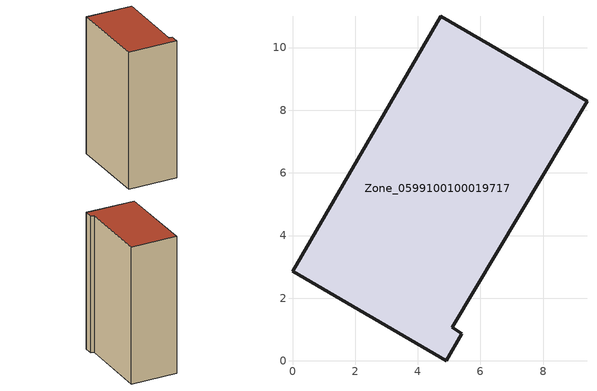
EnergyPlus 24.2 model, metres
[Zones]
Zone_0599100100019717
 floor ground (C_G): 0,2.86 4.73,11 9.4,8.29 5.11,1.07 5.4,0.87 4.9,0 z4.21
 wall outside (C_F): 4.9,0 5.4,0.87 5.11,1.07 9.4,8.29 4.73,11 0,2.86 4.9,0 z4.21:20.25
 roof outside (C_R): 4.73,11 0,2.86 4.9,0 5.4,0.87 5.11,1.07 9.4,8.29 z20.25
[BUILDING]
Pand.0599100100019717: North Axis=0; Terrain=City; Loads Convergence Tolerance Value=0.04; Temperature Convergence Tolerance Value=0.4; Solar Distribution=FullExterior; Maximum Number of Warmup Days=25; Minimum Number of Warmup Days=1
[Site:Location]
Rotterdam.The.Hague.AP_ZH_NLD Design_Conditions: Latitude=51.96; Longitude=4.45; Time Zone=1; Elevation=-4.5
[SITE:GROUNDTEMPERATURE:BUILDINGSURFACE]
18, 18, 18, 18, 18, 18, 18, 18, 18, 18, 18, 18
[MATERIAL] Thermal Absorptance=0.9; Solar Absorptance=0.7; Visible Absorptance=0.7
Name | Roughness | Thickness | Conductivity | Density | Specific Heat
G.TI.2015-2018 | MediumSmooth | 0.15 | 0.0428571 | 540 | 1210
F.TI.2015-2018 | Rough | 0.3 | 0.0666667 | 1920 | 840
R.TI.2015-2018 | MediumRough | 0.2 | 0.0333333 | 1500 | 1000
[CONSTRUCTION]
C_G: G.TI.2015-2018
C_F: F.TI.2015-2018
C_R: R.TI.2015-2018
[ZONE]
Zone_0599100100019717: Type=1; Multiplier=1; Ceiling Height=Autocalculate; Volume=Autocalculate; Floor Area=autocalculate; Part of Total Floor Area=Yes
[ZONEINFILTRATION:DESIGNFLOWRATE]
Infil_Zone_0599100100019717: Zone or ZoneList or Space or SpaceList=Zone_0599100100019717; Schedule=AlwaysOn; Design Flow Rate Calculation Method=Flow/Area; Flow Rate per Floor Area=0.0015; Constant Term Coefficient=1; Temperature Term Coefficient=0; Velocity Term Coefficient=0; Velocity Squared Term Coefficient=0
[HVACTEMPLATE:ZONE:IDEALLOADSAIRSYSTEM]
Zone_0599100100019717: Maximum Heating Supply Air Temperature=50; Minimum Cooling Supply Air Temperature=13; Maximum Heating Supply Air Humidity Ratio=0.0156; Minimum Cooling Supply Air Humidity Ratio=0.0077; Heating Limit=NoLimit; Cooling Limit=NoLimit; Dehumidification Control Type=ConstantSensibleHeatRatio; Cooling Sensible Heat Ratio=0.7; Dehumidification Setpoint=60; Humidification Control Type=None; Humidification Setpoint=30; Outdoor Air Method=None; Outdoor Air Flow Rate per Person=0.00944; Outdoor Air Flow Rate per Zone Floor Area=0; Outdoor Air Flow Rate per Zone=0; Demand Controlled Ventilation Type=None; Outdoor Air Economizer Type=NoEconomizer; Heat Recovery Type=None; Sensible Heat Recovery Effectiveness=0.7; Latent Heat Recovery Effectiveness=0.65
[ZONECONTROL:THERMOSTAT]
ThermostatControl_Zone_0599100100019717: Zone or ZoneList=Zone_0599100100019717; Control Type Schedule=DualSetpointControlType; Control 1=Thermostat_Zone_0599100100019717; Temperature Difference Between Cutout And Setpoint=0
[THERMOSTATSETPOINT:DUALSETPOINT]
Thermostat_Zone_0599100100019717: Heating Setpoint Temperature Schedule=HeatingSetpoint_Zone_0599100100019717; Cooling Setpoint Temperature Schedule=CoolingSetpoint_Zone_0599100100019717
[SCHEDULE:COMPACT]
HeatingSetpoint_Zone_0599100100019717: Through: 12/31, For: AllDays, Until: 24:00, 21
CoolingSetpoint_Zone_0599100100019717: Through: 12/31, For: AllDays, Until: 24:00, 24
DualSetpointControlType: Through: 12/31, For: AllDays, Until: 24:00, 4
AlwaysOn: Through: 12/31, For: AllDays, Until: 24:00, 1
